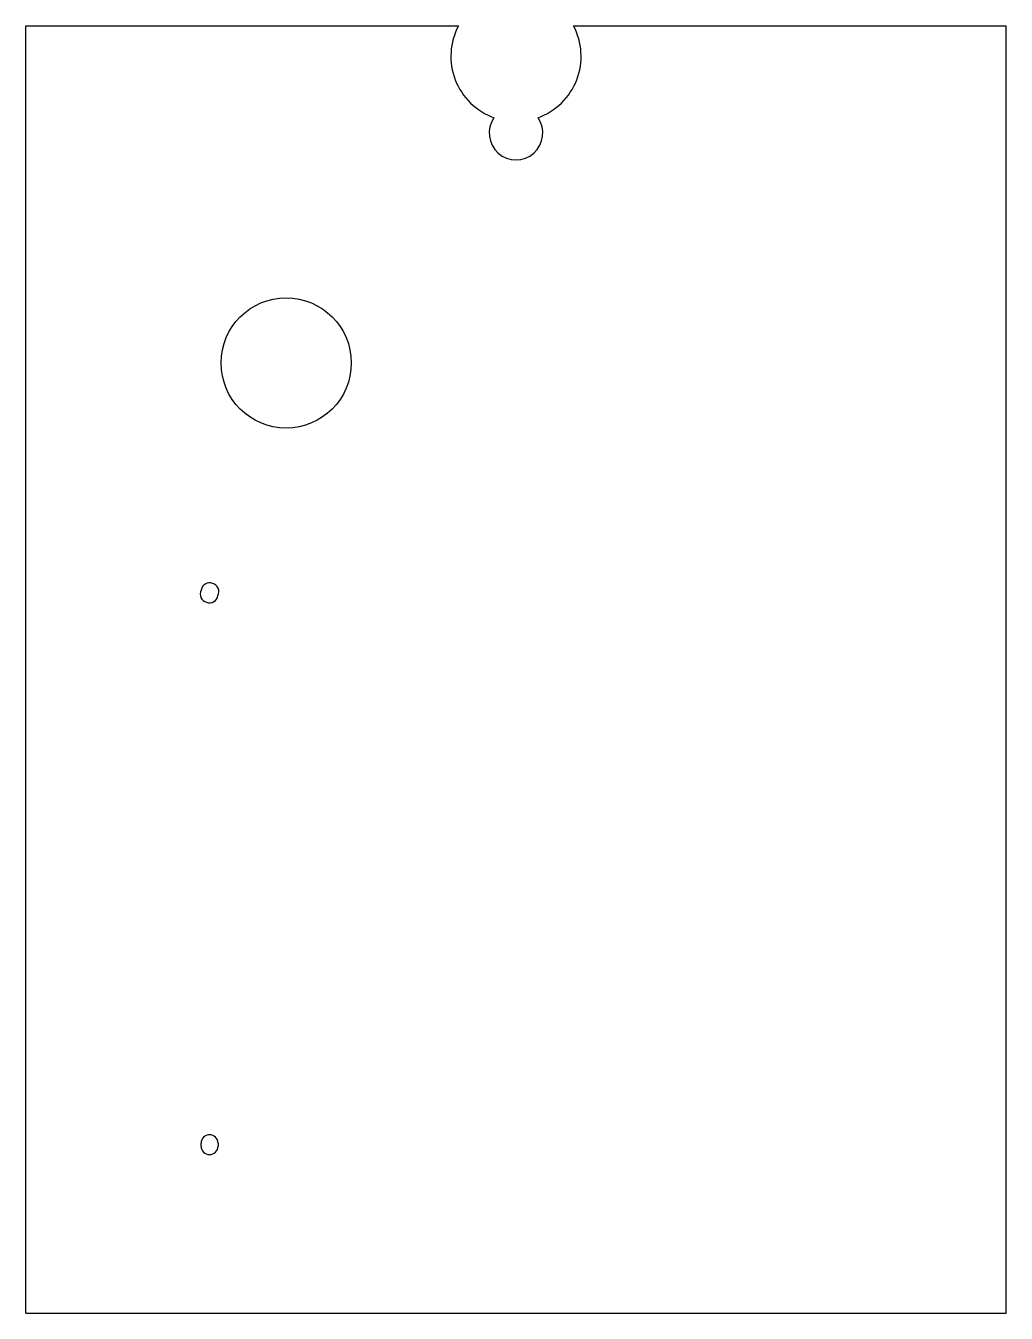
# Model space of a CAD drawing. Header units: millimetres. Extents: x -120 to 520, y -470 to 370.
import ezdxf

# ---------------------------------------------------------------- set-up
doc = ezdxf.new("R2010")
doc.units = ezdxf.units.MM

msp = doc.modelspace()

# ---------------------------------------------------------------- linework, layer by layer
for p, q in [((-120, 370), (162.5, 370)), ((-120, -470), (-120, 370)), ((237.5, 370), (520, 370)), ((520, -470), (520, 370)), ((-5.5, -361), (-5.5, -359)), ((5.5, -359), (5.5, -361)), ((-120, -470), (520, -470))]:
    msp.add_line(p, q)
msp.add_circle((50, 150), 42.5)
for centre, radius, start, end in [((200, 350), 42.5, -208.07249, -109.74992), ((200, 350), 42.5, -70.25008, 28.07249), ((200, 300), 17.5, -214.8499, 34.8499), ((-0.59, -0.81), 5.5, 152.11895, 255.28797), ((0, 1), 5.5, 428.87438, 532.04339), ((0.59, 0.81), 5.5, 332.11895, 435.28797), ((0, -1), 5.5, 248.87438, 352.04339), ((0, -359), 5.5, 0, 180), ((0, -361), 5.5, 180, 360)]:
    msp.add_arc(centre, radius, start, end)

doc.saveas('drawing.dxf')
